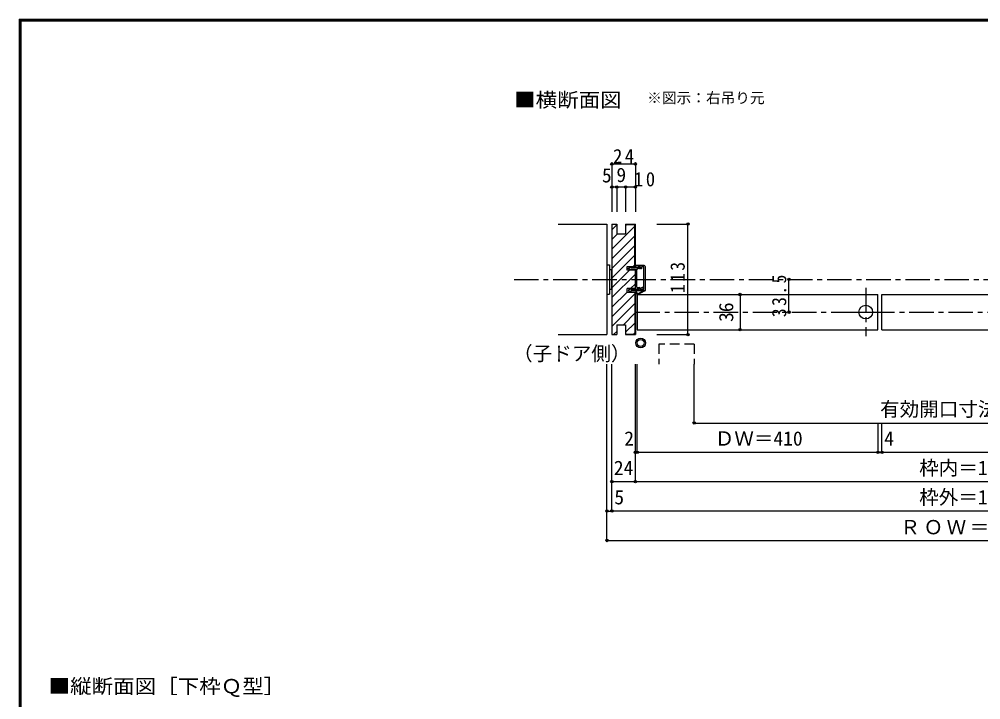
# Model space of a CAD drawing. Units: millimetres at full size, sheet at 1:5; details may follow other scales. Extents: x -973 to 977, y -718 to 696.
# Drawn here: x -973 to 10, y 0 to 696 of the extents above; entities that cross this region are included whole.
import ezdxf
from ezdxf.enums import TextEntityAlignment as Align

# ---------------------------------------------------------------- set-up
doc = ezdxf.new("R2010")
doc.units = ezdxf.units.MM
doc.header["$LTSCALE"] = 5
doc.header["$PDMODE"] = 32
doc.header["$PDSIZE"] = 2.5
for name, pattern in [('CHAIN1', [8, 5, -1, 1, -1]), ('DASHED1', [1.8, 1.2, -0.6]), ('DASHED2', [3, 2, -1])]:
    doc.linetypes.add(name, pattern=pattern)
for name, color, linetype in [('0-1_通り芯', 4, 'DASHED1'), ('0-3_仕上げ', 7, 'Continuous'), ('0-4_枠', 3, 'Continuous'), ('0-6_扉', 6, 'Continuous'), ('0-7_金物', 7, 'Continuous'), ('0-8_戸当り', 7, 'Continuous'), ('0-A_文字', 3, 'Continuous'), ('0-B_寸法', 7, 'Continuous'), ('0-C_ハッチ', 4, 'Continuous'), ('F-1_枠', 6, 'Continuous')]:
    doc.layers.add(name, color=color, linetype=linetype)
doc.styles.add('ＭＳ ゴシック', font='')
doc.styles.get('ＭＳ ゴシック').set_extended_font_data('MS Gothic')

msp = doc.modelspace()

# ---------------------------------------------------------------- linework, layer by layer
at = {"layer": '0-1_通り芯', "linetype": 'CHAIN1'}
for p, q in [((-467.5, 430), (467.5, 430)), ((-343.5, 396.5), (343.5, 396.5))]:
    msp.add_line(p, q, dxfattribs=at)
at = {"layer": '0-1_通り芯', "color": 7, "linetype": 'CHAIN1'}
for p, q in [((-108.037, 421.296), (-108.037, 372.063)), ((-128.572, 396.5), (-86.786, 396.5))]:
    msp.add_line(p, q, dxfattribs=at)
at = {"layer": '0-1_通り芯', "color": 7, "linetype": 'Continuous'}
msp.add_circle((-108.037, 396.5), 7, dxfattribs=at)
at = {"layer": '0-3_仕上げ'}
msp.add_line((-422.5, 373.5), (-372.5, 373.5), dxfattribs=at)
msp.add_lwpolyline([(-422.5, 486.5), (-372.5, 486.5), (-372.5, 373.5)], dxfattribs=at)
at = {"layer": '0-4_枠'}
for p, q in [((-367.5, 486.5), (-362.5, 486.5)), ((-367.5, 486.5), (-367.5, 373.5)), ((-362.5, 486.5), (-362.5, 476.5)), ((-353.5, 486.5), (-343.5, 486.5)), ((-353.5, 486.5), (-353.5, 476.5)), ((-353.5, 486), (-344, 486)), ((-344, 442.979), (-344, 486)), ((-343.5, 442.979), (-343.5, 486.5)), ((-362.5, 476.5), (-353.5, 476.5)), ((-352, 442.979), (-343.5, 442.979)), ((-352, 439.279), (-352, 442.979)), ((-343.5, 439.279), (-352, 439.279)), ((-343.5, 420.679), (-343.5, 439.279)), ((-343.5, 420.679), (-352, 420.679)), ((-352, 416.979), (-352, 420.679)), ((-352, 416.979), (-343.5, 416.979)), ((-344, 416.979), (-344, 374)), ((-343.5, 416.979), (-343.5, 373.5)), ((-362.5, 383.5), (-353.5, 383.5)), ((-362.5, 383.5), (-362.5, 373.5)), ((-353.5, 383.5), (-353.5, 373.5)), ((-353.5, 374), (-344, 374)), ((-367.5, 373.5), (-362.5, 373.5)), ((-353.5, 373.5), (-343.5, 373.5))]:
    msp.add_line(p, q, dxfattribs=at)
at = {"layer": '0-6_扉'}
for p, q in [((-341.5, 414.5), (-95.537, 414.5)), ((-341.5, 414.5), (-341.5, 378.5)), ((-95.537, 378.5), (-95.537, 414.5)), ((-91.537, 378.5), (-91.537, 414.5)), ((-91.537, 414.5), (114.982, 414.5)), ((-341.5, 378.5), (-95.537, 378.5)), ((-91.537, 378.5), (114.982, 378.5))]:
    msp.add_line(p, q, dxfattribs=at)
at = {"layer": '0-6_扉', "linetype": 'DASHED2'}
for p, q in [((-319.352, 363.881), (-319.352, 343.157)), ((-283.352, 363.881), (-319.352, 363.881)), ((-283.352, 363.881), (-283.352, 343.157))]:
    msp.add_line(p, q, dxfattribs=at)
at = {"layer": '0-7_金物'}
for p, q in [((-372.5, 445), (-370, 445)), ((-370, 445), (-370, 415)), ((-370, 440), (-368, 440)), ((-368, 440), (-368, 420)), ((-368, 439), (-367.5, 439)), ((-372.5, 415), (-370, 415)), ((-370, 420), (-368, 420)), ((-368, 421), (-367.5, 421))]:
    msp.add_line(p, q, dxfattribs=at)
for radius in [5, 3.5]:
    msp.add_circle((-338.036, 364.975), radius, dxfattribs=at)
at = {"layer": '0-8_戸当り'}
for p, q in [((-351, 441.079), (-348, 442.979)), ((-348, 441.829), (-348, 442.979)), ((-343.398, 443.604), (-341.498, 442.154)), ((-334.5, 444.129), (-343.2, 444.129)), ((-341, 442.379), (-341, 442.629)), ((-338.3, 442.629), (-341, 442.629)), ((-341, 442.329), (-341, 442.079)), ((-340.613, 442.616), (-338.895, 442.143)), ((-338.3, 440.629), (-338.3, 442.629)), ((-337.1, 442.629), (-337.1, 440.629)), ((-335, 442.629), (-337.1, 442.629)), ((-335, 419.629), (-335, 442.629)), ((-333.5, 443.129), (-333.5, 418.629)), ((-348, 439.579), (-351, 441.079)), ((-343.5, 441.829), (-348, 441.829)), ((-348, 440.329), (-343.5, 440.329)), ((-348, 439.579), (-348, 440.329)), ((-343.5, 442.079), (-341, 442.079)), ((-343.5, 441.829), (-343.5, 442.079)), ((-343.5, 419.629), (-343.5, 440.329)), ((-342, 422.129), (-342, 440.379)), ((-341.5, 440.879), (-341, 440.879)), ((-340.166, 441.328), (-339.305, 441.015)), ((-337.1, 440.629), (-338.3, 440.629)), ((-348, 418.129), (-348, 416.979)), ((-342.8, 418.129), (-348, 418.129)), ((-342.8, 416.629), (-342.8, 418.129)), ((-342.1, 416.629), (-342.1, 419.129)), ((-341.5, 421.629), (-339.54, 421.629)), ((-341, 418.829), (-339.797, 420.081)), ((-341, 418.129), (-341, 418.829)), ((-334, 418.129), (-341, 418.129)), ((-340.509, 415.645), (-335.56, 418.129)), ((-340.195, 415.019), (-334, 418.129)), ((-339, 419.679), (-339, 419.629)), ((-335, 419.629), (-339, 419.629)), ((-338.531, 421.079), (-335.909, 421.897)), ((-337.983, 419.784), (-335.491, 420.561))]:
    msp.add_line(p, q, dxfattribs=at)
for points in [[(-348, 420.379), (-351, 418.879), (-348, 416.979)], [(-348, 420.379), (-348, 419.629), (-343.5, 419.629)], [(-342.8, 418.129), (-342.8, 419.129), (-342, 419.129), (-342, 420.229), (-339.663, 420.229)]]:
    msp.add_lwpolyline(points, dxfattribs=at)
for centre, radius, start, end in [((-343.2, 443.829), 0.3, 90, 228.65222), ((-341.3, 442.379), 0.3, 228.65222, 360), ((-340.7, 442.329), 0.3, 73.20997, 180), ((-334.5, 443.129), 1, 0, 90), ((-341.5, 440.379), 0.5, 90, 180), ((-341, 441.879), 1, 270, 326.52262), ((-339.1, 441.579), 0.6, 246.66235, 0), ((-339.1, 441.579), 0.6, 0, 73.20997), ((-341, 416.629), 1.8, 180, 296.57515), ((-341, 416.629), 1.1, 180, 296.57515), ((-341.5, 422.129), 0.5, 180, 270), ((-339.5, 419.679), 0.5, 0, 126.38479), ((-339.663, 419.429), 0.8, 48.59038, 90), ((-339.54, 420.429), 1.2, 32.78874, 90), ((-338.34, 420.929), 1.2, 228.59038, 287.32983), ((-335.7, 421.229), 0.7, 287.32983, 107.32983), ((-334, 418.629), 0.5, 270, 0)]:
    msp.add_arc(centre, radius, start, end, dxfattribs=at)
at = {"layer": '0-B_寸法', "color": 4}
for p, q in [((-367.5, 548.003), (-367.5, 498.961)), ((-367.5, 524.479), (-343.5, 524.479)), ((-362.5, 524.479), (-362.5, 498.961)), ((-353.5, 524.479), (-353.5, 498.961)), ((-321.64, 486.5), (-289.73, 486.5)), ((-289.73, 373.5), (-289.73, 486.5)), ((-186.49, 396.5), (-186.49, 430)), ((-236.49, 414.5), (-236.49, 378.5)), ((-321.64, 373.5), (-289.73, 373.5)), ((-372.5, 193.157), (-372.5, 343.157)), ((-367.5, 193.157), (-367.5, 343.157)), ((-367.5, 193.157), (-367.5, 343.157)), ((-343.5, 223.157), (-343.5, 343.157)), ((-341.5, 253.157), (-341.5, 343.157)), ((-283.352, 283.157), (-283.352, 343.157)), ((-283.352, 283.157), (283.658, 283.157)), ((-95.384, 253.157), (-95.384, 283.157)), ((-91.384, 253.157), (-91.384, 283.157)), ((343.5, 253.157), (-343.5, 253.157)), ((367.5, 223.157), (-367.5, 223.157)), ((-372.5, 193.157), (-367.5, 193.157)), ((-372.5, 163.157), (-372.5, 193.157)), ((367.5, 193.157), (-367.5, 193.157)), ((-372.5, 163.157), (372.5, 163.157))]:
    msp.add_line(p, q, dxfattribs=at)
msp.add_lwpolyline([(-367.5, 548.003), (-343.5, 548.003), (-343.5, 498.961)], dxfattribs=at)
at = {"layer": '0-B_寸法'}
for p in [(-367.5, 548.003), (-343.5, 548.003), (-367.5, 524.479), (-362.5, 524.479), (-353.5, 524.479), (-343.5, 524.479), (-289.73, 486.5), (-186.49, 430), (-236.49, 414.5), (-186.49, 396.5), (-289.73, 373.5), (-236.49, 378.5), (-283.352, 283.157), (-343.5, 253.157), (-341.5, 253.157), (-95.384, 253.157), (-91.384, 253.157), (-367.5, 223.157), (-343.5, 223.157), (-372.5, 193.157), (-367.5, 193.157), (-372.5, 163.157)]:
    msp.add_point(p, dxfattribs=at)
at = {"layer": '0-C_ハッチ'}
for p, q in [((-367.5, 480.679), (-362.5, 485.679)), ((-344, 484.38), (-367.5, 460.88)), ((-353.5, 484.78), (-351.78, 486.5)), ((-361.78, 476.5), (-367.5, 470.78)), ((-367.5, 450.981), (-344, 474.481)), ((-367.5, 441.081), (-344, 464.581)), ((-367.5, 431.182), (-344, 454.682)), ((-345.803, 442.979), (-344, 444.782)), ((-367.5, 421.282), (-349.503, 439.279)), ((-367.5, 411.383), (-343.5, 435.383)), ((-348.304, 420.679), (-343.5, 425.483)), ((-367.5, 401.483), (-352, 416.983)), ((-367.5, 391.584), (-344, 415.084)), ((-367.5, 381.684), (-344, 405.184)), ((-355.785, 383.5), (-344, 395.285)), ((-353.5, 375.885), (-344, 385.385)), ((-365.785, 373.5), (-362.5, 376.785)), ((-345.486, 374), (-344, 375.486))]:
    msp.add_line(p, q, dxfattribs=at)
at = {"layer": 'F-1_枠'}
for p, q in [((-973.347, 695.833), (-973.347, -700.833)), ((-973.347, 695.833), (976.653, 695.833)), ((-973.347, 695), (976.653, 695)), ((-973.347, 694.167), (976.653, 694.167)), ((-972.514, 695.833), (-972.514, -700.833)), ((-971.68, 695.833), (-971.68, -700.833))]:
    msp.add_line(p, q, dxfattribs=at)

# ---------------------------------------------------------------- texts
at = {"layer": '0-A_文字', "color": 7, "style": 'ＭＳ ゴシック', "width": 1.1}
for s, p in [('■横断面図', (-467.5, 601.667)), ('■縦断面図［下枠Ｑ型］', (-943.333, 2.5))]:
    msp.add_text(s, height=14.66, dxfattribs=at).set_placement(p, align=Align.BOTTOM_LEFT)
at = {"layer": '0-A_文字', "color": 7, "style": 'ＭＳ ゴシック'}
for s, height, p in [('※図示：右吊り元', 11, (-331.383, 606.667)), ('（子ドア側）', 14.66, (-468.5, 342.5))]:
    msp.add_text(s, height=height, dxfattribs=at).set_placement(p, align=Align.BOTTOM_LEFT)
at = {"layer": '0-B_寸法', "style": 'ＭＳ ゴシック'}
for s, p in [('5', (-377.669, 524.633)), ('9', (-362.883, 525.027)), ('有効開口寸法＝1,021', (-93.347, 285.657)), ('2', (-354.822, 255.657)), ('ＤＷ＝410', (-262.365, 255.657)), ('4', (-89.15, 255.657)), ('枠内＝1,141', (-53.347, 225.657)), ('24', (-365.5, 225.657)), ('枠外＝1,189', (-53.347, 195.657)), ('5', (-364.993, 195.657))]:
    msp.add_text(s, height=14.66, dxfattribs=at).set_placement(p, align=Align.BOTTOM_LEFT)
msp.add_text('36', height=14.66, rotation=90, dxfattribs=at).set_placement((-238.99, 386.5), align=Align.BOTTOM_LEFT)
at = {"layer": '0-B_寸法', "char_height": 14.66, "attachment_point": 7, "style": 'ＭＳ ゴシック'}
for s, insert in [('\\T1.27;\\W0.95;24', (-366.269, 548.584)), ('\\T1.27;\\W0.95;10', (-344.849, 524.83)), ('\\T1.18;ＲＯＷ＝1,199', (-72.5, 165.657))]:
    msp.add_mtext(s, dxfattribs=dict(at, insert=insert))
at = {"layer": '0-B_寸法', "char_height": 14.66, "attachment_point": 7, "rotation": 90, "style": 'ＭＳ ゴシック'}
for s, insert in [('\\T1.27;\\W0.9;113', (-292.808, 416.023)), ('\\T1.28;\\W0.9;33.5', (-188.99, 391.375))]:
    msp.add_mtext(s, dxfattribs=dict(at, insert=insert))

doc.saveas('drawing.dxf')
